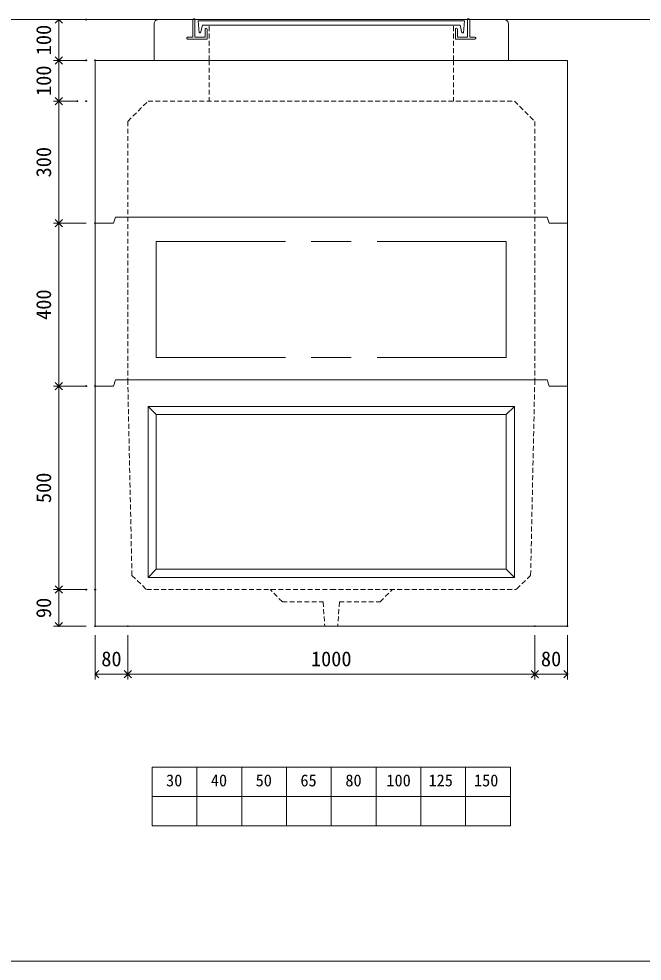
# Model space of a CAD drawing. Units: millimetres, scale not verified. Extents: x -4890 to 18489, y -2320 to 2320.
# Drawn here: x 1827 to 3358, y -1955 to 360 of the extents above; entities that cross this region are included whole.
import ezdxf
from ezdxf.enums import TextEntityAlignment as Align

# ---------------------------------------------------------------- set-up
doc = ezdxf.new("R2010")
doc.units = ezdxf.units.MM
doc.header["$LTSCALE"] = 10
doc.header["$PDMODE"] = 32
doc.header["$PDSIZE"] = 2
doc.linetypes.add('DASHED1', pattern=[1.8, 1.2, -0.6])
doc.linetypes.add('USER2', pattern=[50.8, 31.75, -6.35, 6.35, -6.35])
doc.layers.add('0-1_Defpoints', color=7, linetype='Continuous')
for name, color, linetype, lineweight in [('0-2_waku', 7, 'Continuous', 18), ('0-3_gaikei', 7, 'Continuous', 18), ('0-4_kakure', 7, 'DASHED1', 5), ('0-5_sunpou', 7, 'Continuous', 5), ('0-9_uchigawa', 6, 'Continuous', 18), ('0-B_futa', 3, 'Continuous', 18), ('0-C_GL', 4, 'Continuous', 18), ('0-E_文字１', 7, 'Continuous', 18), ('1-3_uchigawa2', 6, 'USER2', 18)]:
    doc.layers.add(name, color=color, linetype=linetype, lineweight=lineweight)
doc.styles.add('ＭＳ ゴシック', font='')
doc.styles.get('ＭＳ ゴシック').set_extended_font_data('MS Gothic')

# ---------------------------------------------------------------- blocks, each defined once
blk = doc.blocks.new('_Open90')
at = {"layer": '0-5_sunpou'}
blk.add_line((0, 0), (-1, 0), dxfattribs=at)
blk.add_lwpolyline([(-0.5, 0.5), (0, 0), (-0.5, -0.5)], dxfattribs=at)
blk = doc.blocks.new('D58')
at = {"layer": '0-1_Defpoints'}
for p in [(3462.32, 1052.03), (3542.32, 1052.03), (3542.32, 934.61)]:
    blk.add_point(p, dxfattribs=at)
at = {"layer": '0-5_sunpou'}
for p, q in [((3462.32, 1030.03), (3462.32, 921.61)), ((3542.32, 1030.03), (3542.32, 921.61)), ((3480.32, 934.61), (3524.32, 934.61))]:
    blk.add_line(p, q, dxfattribs=at)
at = {"layer": '0-5_sunpou', "xscale": 18, "yscale": 18, "rotation": 180}
blk.add_blockref('_Open90', (3462.32, 934.61), dxfattribs=at)
at = {"layer": '0-5_sunpou', "xscale": 18, "yscale": 18}
blk.add_blockref('_Open90', (3542.32, 934.61), dxfattribs=at)
at = {"layer": '0-5_sunpou', "style": 'ＭＳ ゴシック'}
blk.add_text('80', height=36.66, dxfattribs=at).set_placement((3477.32, 942.61), align=Align.BOTTOM_LEFT)
blk = doc.blocks.new('D59')
at = {"layer": '0-1_Defpoints'}
for p in [(3542.32, 1052.03), (4542.32, 1052.03), (4542.32, 934.61)]:
    blk.add_point(p, dxfattribs=at)
at = {"layer": '0-5_sunpou'}
for p, q in [((3542.32, 1030.03), (3542.32, 921.61)), ((4542.32, 1030.03), (4542.32, 921.61)), ((3560.32, 934.61), (4524.32, 934.61))]:
    blk.add_line(p, q, dxfattribs=at)
at = {"layer": '0-5_sunpou', "xscale": 18, "yscale": 18, "rotation": 180}
blk.add_blockref('_Open90', (3542.32, 934.61), dxfattribs=at)
at = {"layer": '0-5_sunpou', "xscale": 18, "yscale": 18}
blk.add_blockref('_Open90', (4542.32, 934.61), dxfattribs=at)
at = {"layer": '0-5_sunpou', "style": 'ＭＳ ゴシック'}
blk.add_text('1000', height=36.66, dxfattribs=at).set_placement((3992.32, 942.61), align=Align.BOTTOM_LEFT)
blk = doc.blocks.new('D60')
at = {"layer": '0-1_Defpoints'}
for p in [(4542.32, 1052.03), (4622.32, 1052.03), (4622.32, 934.61)]:
    blk.add_point(p, dxfattribs=at)
at = {"layer": '0-5_sunpou'}
for p, q in [((4542.32, 1030.03), (4542.32, 921.61)), ((4622.32, 1030.03), (4622.32, 921.61)), ((4560.32, 934.61), (4604.32, 934.61))]:
    blk.add_line(p, q, dxfattribs=at)
at = {"layer": '0-5_sunpou', "xscale": 18, "yscale": 18, "rotation": 180}
blk.add_blockref('_Open90', (4542.32, 934.61), dxfattribs=at)
at = {"layer": '0-5_sunpou', "xscale": 18, "yscale": 18}
blk.add_blockref('_Open90', (4622.32, 934.61), dxfattribs=at)
at = {"layer": '0-5_sunpou', "style": 'ＭＳ ゴシック'}
blk.add_text('80', height=36.66, dxfattribs=at).set_placement((4557.32, 942.61), align=Align.BOTTOM_LEFT)
blk = doc.blocks.new('D61')
at = {"layer": '0-1_Defpoints'}
for p in [(3440.32, 2542.03), (3373, 2442.03), (3462.32, 2442.03)]:
    blk.add_point(p, dxfattribs=at)
at = {"layer": '0-5_sunpou'}
for p, q in [((3418.32, 2542.03), (3360, 2542.03)), ((3373, 2524.03), (3373, 2460.03)), ((3440.32, 2442.03), (3360, 2442.03))]:
    blk.add_line(p, q, dxfattribs=at)
at = {"layer": '0-5_sunpou', "xscale": 18, "yscale": 18}
for p, rotation in [((3373, 2542.03), 90), ((3373, 2442.03), 270)]:
    blk.add_blockref('_Open90', p, dxfattribs=dict(at, rotation=rotation))
at = {"layer": '0-5_sunpou', "style": 'ＭＳ ゴシック'}
blk.add_text('100', height=36.66, rotation=90, dxfattribs=at).set_placement((3365, 2454.53), align=Align.BOTTOM_LEFT)
blk = doc.blocks.new('D62')
at = {"layer": '0-1_Defpoints'}
for p in [(3440.32, 2442.03), (3373, 2342.03), (3440.32, 2342.03)]:
    blk.add_point(p, dxfattribs=at)
at = {"layer": '0-5_sunpou'}
for p, q in [((3418.32, 2442.03), (3360, 2442.03)), ((3373, 2424.03), (3373, 2360.03)), ((3418.32, 2342.03), (3360, 2342.03))]:
    blk.add_line(p, q, dxfattribs=at)
at = {"layer": '0-5_sunpou', "xscale": 18, "yscale": 18}
for p, rotation in [((3373, 2442.03), 90), ((3373, 2342.03), 270)]:
    blk.add_blockref('_Open90', p, dxfattribs=dict(at, rotation=rotation))
at = {"layer": '0-5_sunpou', "style": 'ＭＳ ゴシック'}
blk.add_text('100', height=36.66, rotation=90, dxfattribs=at).set_placement((3365, 2354.53), align=Align.BOTTOM_LEFT)
blk = doc.blocks.new('D63')
at = {"layer": '0-1_Defpoints'}
for p in [(3418.32, 2342.03), (3373, 2042.03), (3462.32, 2042.03)]:
    blk.add_point(p, dxfattribs=at)
at = {"layer": '0-5_sunpou'}
for p, q in [((3396.32, 2342.03), (3360, 2342.03)), ((3373, 2324.03), (3373, 2060.03)), ((3440.32, 2042.03), (3360, 2042.03))]:
    blk.add_line(p, q, dxfattribs=at)
at = {"layer": '0-5_sunpou', "xscale": 18, "yscale": 18}
for p, rotation in [((3373, 2342.03), 90), ((3373, 2042.03), 270)]:
    blk.add_blockref('_Open90', p, dxfattribs=dict(at, rotation=rotation))
at = {"layer": '0-5_sunpou', "style": 'ＭＳ ゴシック'}
blk.add_text('300', height=36.66, rotation=90, dxfattribs=at).set_placement((3365, 2154.53), align=Align.BOTTOM_LEFT)
blk = doc.blocks.new('D64')
at = {"layer": '0-1_Defpoints'}
for p in [(3462.32, 2042.03), (3373, 1642.03), (3440.32, 1642.03)]:
    blk.add_point(p, dxfattribs=at)
at = {"layer": '0-5_sunpou'}
for p, q in [((3440.32, 2042.03), (3360, 2042.03)), ((3373, 2024.03), (3373, 1660.03)), ((3418.32, 1642.03), (3360, 1642.03))]:
    blk.add_line(p, q, dxfattribs=at)
at = {"layer": '0-5_sunpou', "xscale": 18, "yscale": 18}
for p, rotation in [((3373, 2042.03), 90), ((3373, 1642.03), 270)]:
    blk.add_blockref('_Open90', p, dxfattribs=dict(at, rotation=rotation))
at = {"layer": '0-5_sunpou', "style": 'ＭＳ ゴシック'}
blk.add_text('400', height=36.66, rotation=90, dxfattribs=at).set_placement((3365, 1804.53), align=Align.BOTTOM_LEFT)
blk = doc.blocks.new('D74')
at = {"layer": '0-1_Defpoints'}
for p in [(3462.32, 1142.03), (3373, 1052.03), (3462.32, 1052.03)]:
    blk.add_point(p, dxfattribs=at)
at = {"layer": '0-5_sunpou'}
for p, q in [((3440.32, 1142.03), (3360, 1142.03)), ((3373, 1124.03), (3373, 1070.03)), ((3440.32, 1052.03), (3360, 1052.03))]:
    blk.add_line(p, q, dxfattribs=at)
at = {"layer": '0-5_sunpou', "xscale": 18, "yscale": 18}
for p, rotation in [((3373, 1142.03), 90), ((3373, 1052.03), 270)]:
    blk.add_blockref('_Open90', p, dxfattribs=dict(at, rotation=rotation))
at = {"layer": '0-5_sunpou', "style": 'ＭＳ ゴシック'}
blk.add_text('90', height=36.66, rotation=90, dxfattribs=at).set_placement((3365, 1072.03), align=Align.BOTTOM_LEFT)
blk = doc.blocks.new('D75')
at = {"layer": '0-1_Defpoints'}
for p in [(3462.32, 1642.03), (3373, 1142.03), (3440.32, 1142.03)]:
    blk.add_point(p, dxfattribs=at)
at = {"layer": '0-5_sunpou'}
for p, q in [((3440.32, 1642.03), (3360, 1642.03)), ((3373, 1624.03), (3373, 1160.03)), ((3418.32, 1142.03), (3360, 1142.03))]:
    blk.add_line(p, q, dxfattribs=at)
at = {"layer": '0-5_sunpou', "xscale": 18, "yscale": 18}
for p, rotation in [((3373, 1642.03), 90), ((3373, 1142.03), 270)]:
    blk.add_blockref('_Open90', p, dxfattribs=dict(at, rotation=rotation))
at = {"layer": '0-5_sunpou', "style": 'ＭＳ ゴシック'}
blk.add_text('500', height=36.66, rotation=90, dxfattribs=at).set_placement((3365, 1354.53), align=Align.BOTTOM_LEFT)

msp = doc.modelspace()

# ---------------------------------------------------------------- linework, layer by layer
at = {"layer": '0-2_waku'}
for p, q in [((2154.68, -1478.39), (2154.68, -1622.39)), ((2154.68, -1478.39), (2154.68, -1622.39)), ((2154.68, -1478.39), (2154.68, -1622.39)), ((2154.68, -1478.39), (2154.68, -1622.39)), ((2154.68, -1478.39), (3034.68, -1478.39)), ((2264.68, -1478.39), (2264.68, -1622.39)), ((2374.68, -1478.39), (2374.68, -1622.39)), ((2374.68, -1478.39), (2374.68, -1622.39)), ((2484.68, -1478.39), (2484.68, -1622.39)), ((2594.68, -1478.39), (2594.68, -1622.39)), ((2704.68, -1478.39), (2704.68, -1622.39)), ((2814.68, -1478.39), (2814.68, -1622.39)), ((2924.68, -1478.39), (2924.68, -1622.39)), ((3034.68, -1478.39), (3034.68, -1622.39)), ((2154.68, -1550.39), (3034.68, -1550.39)), ((2154.68, -1622.39), (3034.68, -1622.39)), ((-1230.32, -1955.05), (4889.68, -1955.05)), ((-1230.32, -1955.05), (4889.68, -1955.05))]:
    msp.add_line(p, q, dxfattribs=at)
at = {"layer": '0-3_gaikei'}
for p, q in [((2159.68, 257.61), (2159.68, 347.61)), ((2169.68, 357.61), (2254.68, 357.61)), ((2934.68, 357.61), (3019.68, 357.61)), ((3029.68, 257.61), (3029.68, 347.61)), ((2014.68, 257.61), (3174.68, 257.61)), ((2060.18, 257.61), (2014.68, 257.61)), ((2014.68, 257.61), (2014.68, -1132.39)), ((2159.68, 257.61), (2269.68, 257.61)), ((2159.68, 257.61), (2269.68, 257.61)), ((2159.68, 257.61), (2269.68, 257.61)), ((2194.68, 257.61), (2994.68, 257.61)), ((2194.68, 257.61), (2994.68, 257.61)), ((3029.68, 257.61), (2919.68, 257.61)), ((3029.68, 257.61), (2919.68, 257.61)), ((3029.68, 257.61), (2919.68, 257.61)), ((3029.68, 257.61), (2919.68, 257.61)), ((2064.68, -127.39), (2059.68, -142.39)), ((2594.68, -127.39), (2064.68, -127.39)), ((3124.68, -127.39), (2594.68, -127.39)), ((3124.68, -127.39), (3129.68, -142.39)), ((2059.68, -142.39), (2014.68, -142.39)), ((2059.68, -142.39), (2014.68, -142.39)), ((3174.68, -142.39), (3129.68, -142.39)), ((3149.68, -142.39), (3174.68, -142.39)), ((3149.68, -142.39), (3174.68, -142.39)), ((2064.68, -527.39), (2059.68, -542.39)), ((2594.68, -527.39), (2064.68, -527.39)), ((3124.68, -527.39), (2594.68, -527.39)), ((3124.68, -527.39), (3129.68, -542.39)), ((2014.68, -542.39), (2014.68, -1132.39)), ((2059.68, -542.39), (2014.68, -542.39)), ((2059.68, -542.39), (2014.68, -542.39)), ((3174.68, -542.39), (3129.68, -542.39)), ((3149.68, -542.39), (3174.68, -542.39)), ((3149.68, -542.39), (3174.68, -542.39)), ((2014.68, -1132.39), (3174.68, -1132.39))]:
    msp.add_line(p, q, dxfattribs=at)
msp.add_lwpolyline([(3174.68, 257.61), (3174.68, -1132.39), (3174.68, -542.39)], dxfattribs=at)
for centre, radius, start, end in [((2169.1, 348.2), 9.44, 86.47383, 183.52617), ((3020.02, 347.95), 9.68, 358.04251, 91.95749)]:
    msp.add_arc(centre, radius, start, end, dxfattribs=at)
at = {"layer": '0-4_kakure'}
for p, q in [((2294.68, 257.61), (2294.68, 344.11)), ((2894.68, 257.61), (2894.68, 344.11)), ((2294.68, 257.61), (2294.68, 157.61)), ((2894.68, 257.61), (2894.68, 157.61)), ((2094.68, 107.61), (2144.68, 157.61)), ((2144.68, 157.61), (3044.68, 157.61)), ((3044.68, 157.61), (3094.68, 107.61)), ((2094.68, 107.61), (2094.68, -527.39)), ((3094.68, 107.61), (3094.68, -527.39)), ((2105.01, -1007.39), (2094.68, -527.39)), ((3094.68, -527.39), (3084.36, -1007.39)), ((2105.01, -1007.39), (2140.77, -1042.39)), ((3084.36, -1007.39), (3048.6, -1042.39)), ((2140.77, -1042.39), (2594.68, -1042.39)), ((2474.68, -1072.39), (2444.68, -1042.39)), ((2594.68, -1042.39), (3048.6, -1042.39)), ((2714.68, -1072.39), (2744.68, -1042.39)), ((2474.68, -1072.39), (2574.68, -1072.39)), ((2574.68, -1072.39), (2578.68, -1132.39)), ((2614.68, -1072.39), (2610.68, -1132.39)), ((2614.68, -1072.39), (2714.68, -1072.39))]:
    msp.add_line(p, q, dxfattribs=at)
at = {"layer": '0-9_uchigawa'}
for p, q in [((2144.68, -592.39), (2594.68, -592.39)), ((2144.68, -997.39), (2144.68, -592.39)), ((2144.68, -592.39), (2164.68, -612.39)), ((2144.68, -592.39), (2594.68, -592.39)), ((2144.68, -1012.39), (2144.68, -592.39)), ((2144.68, -592.39), (2164.68, -612.39)), ((2594.68, -592.39), (3044.68, -592.39)), ((2594.68, -592.39), (3044.68, -592.39)), ((3044.68, -997.39), (3044.68, -592.39)), ((3044.68, -1012.39), (3044.68, -592.39)), ((2164.68, -612.39), (2594.68, -612.39)), ((2164.68, -977.39), (2164.68, -612.39)), ((2164.68, -612.39), (2594.68, -612.39)), ((2164.68, -992.39), (2164.68, -612.39)), ((3024.68, -977.39), (3024.68, -612.39)), ((3024.68, -992.39), (3024.68, -612.39)), ((2144.68, -1012.39), (2164.68, -992.39)), ((2164.68, -992.39), (2594.68, -992.39)), ((2594.68, -992.39), (3024.68, -992.39)), ((3044.68, -1012.39), (3024.68, -992.39)), ((2144.68, -1012.39), (2594.68, -1012.39)), ((2594.68, -1012.39), (3044.68, -1012.39))]:
    msp.add_line(p, q, dxfattribs=at)
for points in [[(2144.68, -592.39), (2594.68, -592.39), (3044.68, -592.39)], [(2594.68, -612.39), (3024.68, -612.39), (3044.68, -592.39)], [(2594.68, -612.39), (3024.68, -612.39), (3044.68, -592.39)]]:
    msp.add_lwpolyline(points, dxfattribs=at)
at = {"layer": '0-B_futa'}
for p, q in [((2254.68, 357.61), (2254.68, 314.61)), ((2256.68, 359.61), (2259.68, 359.61)), ((2259.68, 359.61), (2259.68, 314.61)), ((2267.5, 355.11), (2921.83, 355.11)), ((2267.5, 355.11), (2269.99, 325.11)), ((2921.83, 355.11), (2919.58, 325.11)), ((2929.68, 359.61), (2929.68, 314.61)), ((2929.68, 359.61), (2932.68, 359.61)), ((2934.68, 357.61), (2934.68, 314.61)), ((2269.99, 325.11), (2273.7, 325.11)), ((2278.01, 344.11), (2273.7, 325.11)), ((2278.01, 344.11), (2911.35, 344.11)), ((2284.68, 334.61), (2284.68, 314.61)), ((2286.68, 336.61), (2287.68, 336.61)), ((2289.68, 334.61), (2289.68, 309.61)), ((2899.68, 334.61), (2899.68, 309.61)), ((2902.68, 336.61), (2901.68, 336.61)), ((2904.68, 334.61), (2904.68, 314.61)), ((2911.35, 344.11), (2915.67, 325.11)), ((2919.58, 325.11), (2915.67, 325.11)), ((2239.68, 312.61), (2239.68, 311.61)), ((2241.68, 314.61), (2254.68, 314.61)), ((2289.68, 309.61), (2241.68, 309.61)), ((2259.68, 314.61), (2284.68, 314.61)), ((2899.68, 309.61), (2947.68, 309.61)), ((2929.68, 314.61), (2904.68, 314.61)), ((2947.68, 314.61), (2934.68, 314.61)), ((2949.68, 312.61), (2949.68, 311.61))]:
    msp.add_line(p, q, dxfattribs=at)
for centre, start, end in [((2256.68, 357.61), 90, 180), ((2932.68, 357.61), 0, 90), ((2286.68, 334.61), 90, 180), ((2287.68, 334.61), 0, 90), ((2901.68, 334.61), 90, 180), ((2902.68, 334.61), 0, 90), ((2241.68, 312.61), 90, 180), ((2241.68, 311.61), 180, 270), ((2947.68, 312.61), 0, 90), ((2947.68, 311.61), 270, 0)]:
    msp.add_arc(centre, 2, start, end, dxfattribs=at)
at = {"layer": '0-C_GL'}
msp.add_line((-1230.32, 357.61), (4889.68, 357.61), dxfattribs=at)
at = {"layer": '1-3_uchigawa2'}
for p, q in [((2164.68, -187.39), (2594.68, -187.39)), ((2164.68, -187.39), (2164.68, -472.39)), ((3024.68, -187.39), (2594.68, -187.39)), ((3024.68, -187.39), (3024.68, -472.39)), ((2164.68, -472.39), (2594.68, -472.39)), ((3024.68, -472.39), (2594.68, -472.39))]:
    msp.add_line(p, q, dxfattribs=at)

# ---------------------------------------------------------------- block references
at = {"layer": '0-5_sunpou'}
for name in ['D61', 'D62', 'D63', 'D64', 'D75', 'D74', 'D58', 'D59', 'D60']:
    msp.add_blockref(name, (-1447.63, -2184.41), dxfattribs=at)

# ---------------------------------------------------------------- texts
at = {"layer": '0-E_文字１', "style": 'ＭＳ ゴシック'}
for s, p in [('30', (2188.87, -1534.51)), ('40', (2298.87, -1534.51)), ('50', (2408.87, -1534.51)), ('65', (2518.87, -1534.51)), ('80', (2629.28, -1534.51)), ('100', (2730.15, -1534.51)), ('125', (2833.54, -1534.51)), ('150', (2945.3, -1534.51))]:
    msp.add_text(s, height=29.33, dxfattribs=at).set_placement(p, align=Align.BOTTOM_LEFT)

doc.saveas('drawing.dxf')
